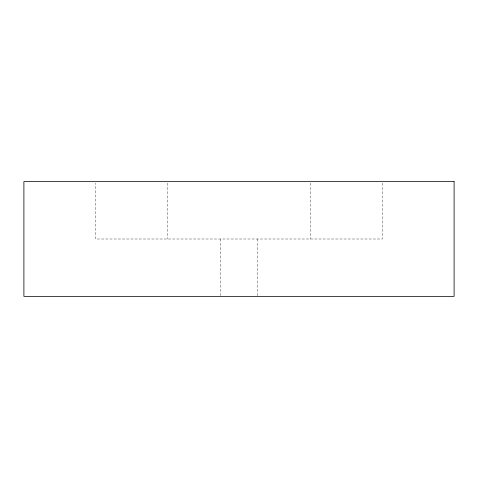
<?xml version="1.0" encoding="UTF-8"?>
<svg xmlns="http://www.w3.org/2000/svg" width="478" height="478" viewBox="0 0 478 478"><rect width="100%" height="100%" fill="white"/><g stroke="black" fill="none" stroke-linecap="round" stroke-linejoin="round"><path stroke-width="0.36" stroke-dasharray="2.39 1.79" d="M382.4 183.128L382.4 239L95.6 239L95.6 183.128M310.7 183.128L310.7 239M257.642 239L257.642 296.36M220.358 239L220.358 295.613M167.3 183.128L167.3 239"/><path stroke-width="0.72" d="M454.1 181.64L23.9 181.64L23.9 296.36L454.1 296.36L454.1 181.64"/></g></svg>
